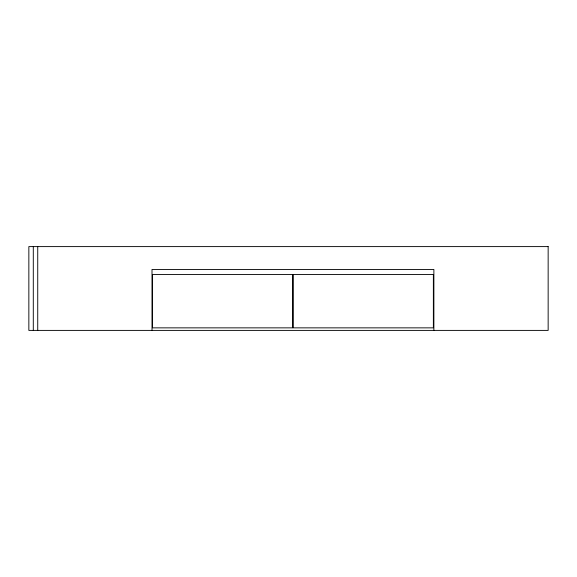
<?xml version="1.0" encoding="UTF-8"?>
<svg xmlns="http://www.w3.org/2000/svg" width="577" height="577" viewBox="0 0 577 577"><rect width="100%" height="100%" fill="white"/><g stroke="black" fill="none" stroke-linecap="round" stroke-linejoin="round"><path stroke-width="0.87" d="M433.875 330.397L433.875 269.452L152.011 269.452L152.011 330.397M37.736 246.603L37.736 330.397M33.293 246.603L33.293 330.397M548.15 246.603L28.85 246.603L28.85 330.397L548.15 330.397L548.15 246.603M292.69 274.537L152.516 274.537L152.516 327.859L292.69 327.859L292.69 274.537M433.37 274.537L293.195 274.537L293.195 327.859L433.37 327.859L433.37 274.537"/></g></svg>
